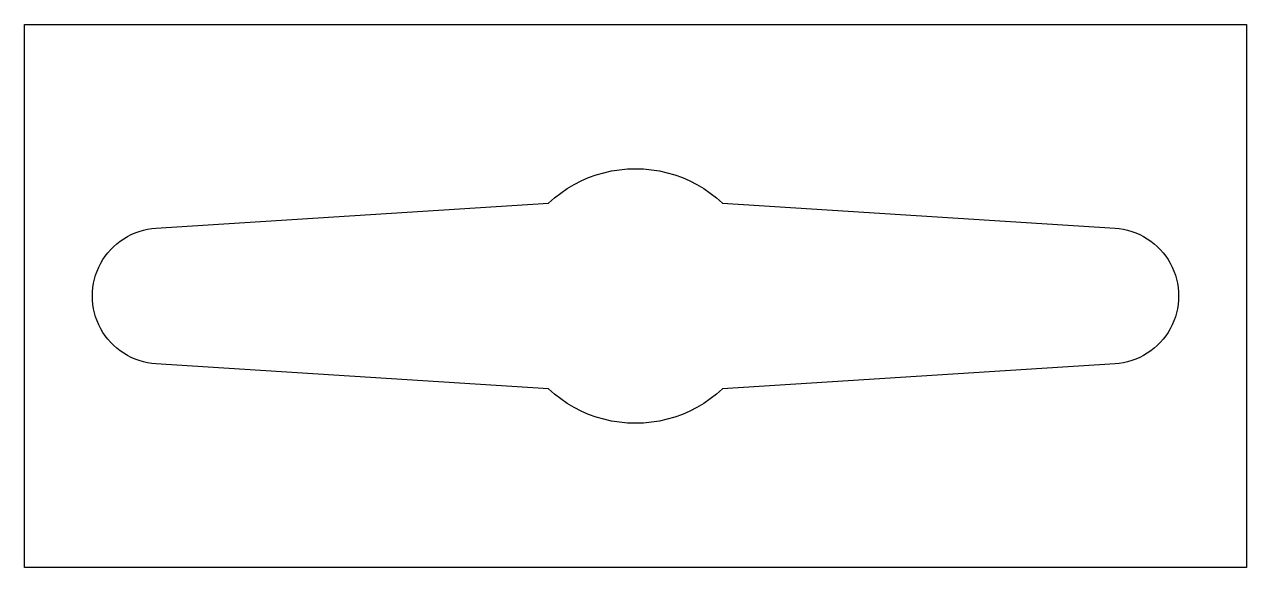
# Model space of a CAD drawing. Extents: x 0 to 36, y 0 to 16.
import ezdxf

# ---------------------------------------------------------------- set-up
doc = ezdxf.new("R2010")
doc.units = 0
doc.layers.get('0').update_dxf_attribs({"true_color": 0xffffff})

msp = doc.modelspace()

# ---------------------------------------------------------------- linework, layer by layer
for p, q in [((0, 0), (0, 16)), ((0, 16), (36, 16)), ((36, 16), (36, 0)), ((16.62, 11.487), (16.841, 11.566)), ((16.841, 11.566), (17.067, 11.632)), ((17.067, 11.632), (17.297, 11.684)), ((17.297, 11.684), (17.53, 11.72)), ((17.53, 11.72), (17.765, 11.743)), ((17.765, 11.743), (18, 11.75)), ((18, 11.75), (18.235, 11.743)), ((18.235, 11.743), (18.47, 11.72)), ((18.47, 11.72), (18.703, 11.684)), ((18.703, 11.684), (18.933, 11.632)), ((18.933, 11.632), (19.159, 11.566)), ((19.159, 11.566), (19.38, 11.487)), ((15.796, 11.034), (15.991, 11.166)), ((15.991, 11.166), (16.193, 11.286)), ((16.193, 11.286), (16.403, 11.393)), ((16.403, 11.393), (16.62, 11.487)), ((19.38, 11.487), (19.597, 11.393)), ((19.597, 11.393), (19.807, 11.286)), ((19.807, 11.286), (20.009, 11.166)), ((20.009, 11.166), (20.204, 11.034)), ((15.437, 10.737), (15.61, 10.889)), ((15.61, 10.889), (15.796, 11.034)), ((20.204, 11.034), (20.39, 10.889)), ((20.39, 10.889), (20.563, 10.737)), ((3.874, 9.996), (15.437, 10.737)), ((20.563, 10.737), (32.126, 9.996)), ((2.928, 9.689), (3.036, 9.753)), ((3.036, 9.753), (3.148, 9.81)), ((3.148, 9.81), (3.264, 9.86)), ((3.264, 9.86), (3.382, 9.902)), ((3.382, 9.902), (3.503, 9.937)), ((3.503, 9.937), (3.625, 9.965)), ((3.625, 9.965), (3.749, 9.984)), ((3.749, 9.984), (3.874, 9.996)), ((32.126, 9.996), (32.251, 9.984)), ((32.251, 9.984), (32.375, 9.965)), ((32.375, 9.965), (32.497, 9.937)), ((32.497, 9.937), (32.618, 9.902)), ((32.618, 9.902), (32.736, 9.86)), ((32.736, 9.86), (32.852, 9.81)), ((32.852, 9.81), (32.964, 9.753)), ((32.964, 9.753), (33.072, 9.689)), ((2.459, 9.275), (2.542, 9.369)), ((2.542, 9.369), (2.631, 9.458)), ((2.631, 9.458), (2.725, 9.541)), ((2.725, 9.541), (2.824, 9.618)), ((2.824, 9.618), (2.928, 9.689)), ((33.072, 9.689), (33.176, 9.618)), ((33.176, 9.618), (33.275, 9.541)), ((33.275, 9.541), (33.369, 9.458)), ((33.369, 9.458), (33.458, 9.369)), ((33.458, 9.369), (33.541, 9.275)), ((2.247, 8.964), (2.311, 9.072)), ((2.311, 9.072), (2.382, 9.176)), ((2.382, 9.176), (2.459, 9.275)), ((33.541, 9.275), (33.618, 9.176)), ((33.618, 9.176), (33.689, 9.072)), ((33.689, 9.072), (33.753, 8.964)), ((2.098, 8.618), (2.14, 8.736)), ((2.14, 8.736), (2.19, 8.852)), ((2.19, 8.852), (2.247, 8.964)), ((33.753, 8.964), (33.81, 8.852)), ((33.81, 8.852), (33.86, 8.736)), ((33.86, 8.736), (33.902, 8.618)), ((2.016, 8.251), (2.035, 8.375)), ((2.035, 8.375), (2.063, 8.497)), ((2.063, 8.497), (2.098, 8.618)), ((33.902, 8.618), (33.937, 8.497)), ((33.937, 8.497), (33.965, 8.375)), ((33.965, 8.375), (33.984, 8.251)), ((2, 8), (2.004, 8.126)), ((2.004, 7.874), (2, 8)), ((2.004, 8.126), (2.016, 8.251)), ((33.984, 8.251), (33.996, 8.126)), ((33.996, 8.126), (34, 8)), ((34, 8), (33.996, 7.874)), ((2.016, 7.749), (2.004, 7.874)), ((2.035, 7.625), (2.016, 7.749)), ((2.063, 7.503), (2.035, 7.625)), ((33.965, 7.625), (33.937, 7.503)), ((33.984, 7.749), (33.965, 7.625)), ((33.996, 7.874), (33.984, 7.749)), ((2.098, 7.382), (2.063, 7.503)), ((2.14, 7.264), (2.098, 7.382)), ((2.19, 7.148), (2.14, 7.264)), ((33.86, 7.264), (33.81, 7.148)), ((33.902, 7.382), (33.86, 7.264)), ((33.937, 7.503), (33.902, 7.382)), ((2.247, 7.036), (2.19, 7.148)), ((2.311, 6.928), (2.247, 7.036)), ((2.382, 6.824), (2.311, 6.928)), ((33.689, 6.928), (33.618, 6.824)), ((33.753, 7.036), (33.689, 6.928)), ((33.81, 7.148), (33.753, 7.036)), ((2.459, 6.725), (2.382, 6.824)), ((2.542, 6.631), (2.459, 6.725)), ((2.631, 6.542), (2.542, 6.631)), ((2.725, 6.459), (2.631, 6.542)), ((33.369, 6.542), (33.275, 6.459)), ((33.458, 6.631), (33.369, 6.542)), ((33.541, 6.725), (33.458, 6.631)), ((33.618, 6.824), (33.541, 6.725)), ((2.824, 6.382), (2.725, 6.459)), ((2.928, 6.311), (2.824, 6.382)), ((3.036, 6.247), (2.928, 6.311)), ((3.148, 6.19), (3.036, 6.247)), ((3.264, 6.14), (3.148, 6.19)), ((3.382, 6.098), (3.264, 6.14)), ((32.736, 6.14), (32.618, 6.098)), ((32.852, 6.19), (32.736, 6.14)), ((32.964, 6.247), (32.852, 6.19)), ((33.072, 6.311), (32.964, 6.247)), ((33.176, 6.382), (33.072, 6.311)), ((33.275, 6.459), (33.176, 6.382)), ((3.503, 6.063), (3.382, 6.098)), ((3.625, 6.035), (3.503, 6.063)), ((3.749, 6.016), (3.625, 6.035)), ((3.874, 6.004), (3.749, 6.016)), ((15.437, 5.263), (3.874, 6.004)), ((32.126, 6.004), (20.563, 5.263)), ((32.251, 6.016), (32.126, 6.004)), ((32.375, 6.035), (32.251, 6.016)), ((32.497, 6.063), (32.375, 6.035)), ((32.618, 6.098), (32.497, 6.063)), ((15.61, 5.111), (15.437, 5.263)), ((15.796, 4.966), (15.61, 5.111)), ((20.39, 5.111), (20.204, 4.966)), ((20.563, 5.263), (20.39, 5.111)), ((15.991, 4.834), (15.796, 4.966)), ((16.193, 4.714), (15.991, 4.834)), ((16.403, 4.607), (16.193, 4.714)), ((19.807, 4.714), (19.597, 4.607)), ((20.009, 4.834), (19.807, 4.714)), ((20.204, 4.966), (20.009, 4.834)), ((16.62, 4.513), (16.403, 4.607)), ((16.841, 4.434), (16.62, 4.513)), ((17.067, 4.368), (16.841, 4.434)), ((17.297, 4.316), (17.067, 4.368)), ((18.933, 4.368), (18.703, 4.316)), ((19.159, 4.434), (18.933, 4.368)), ((19.38, 4.513), (19.159, 4.434)), ((19.597, 4.607), (19.38, 4.513)), ((17.53, 4.28), (17.297, 4.316)), ((17.765, 4.257), (17.53, 4.28)), ((18, 4.25), (17.765, 4.257)), ((18.235, 4.257), (18, 4.25)), ((18.47, 4.28), (18.235, 4.257)), ((18.703, 4.316), (18.47, 4.28)), ((36, 0), (0, 0))]:
    msp.add_line(p, q)

doc.saveas('drawing.dxf')
